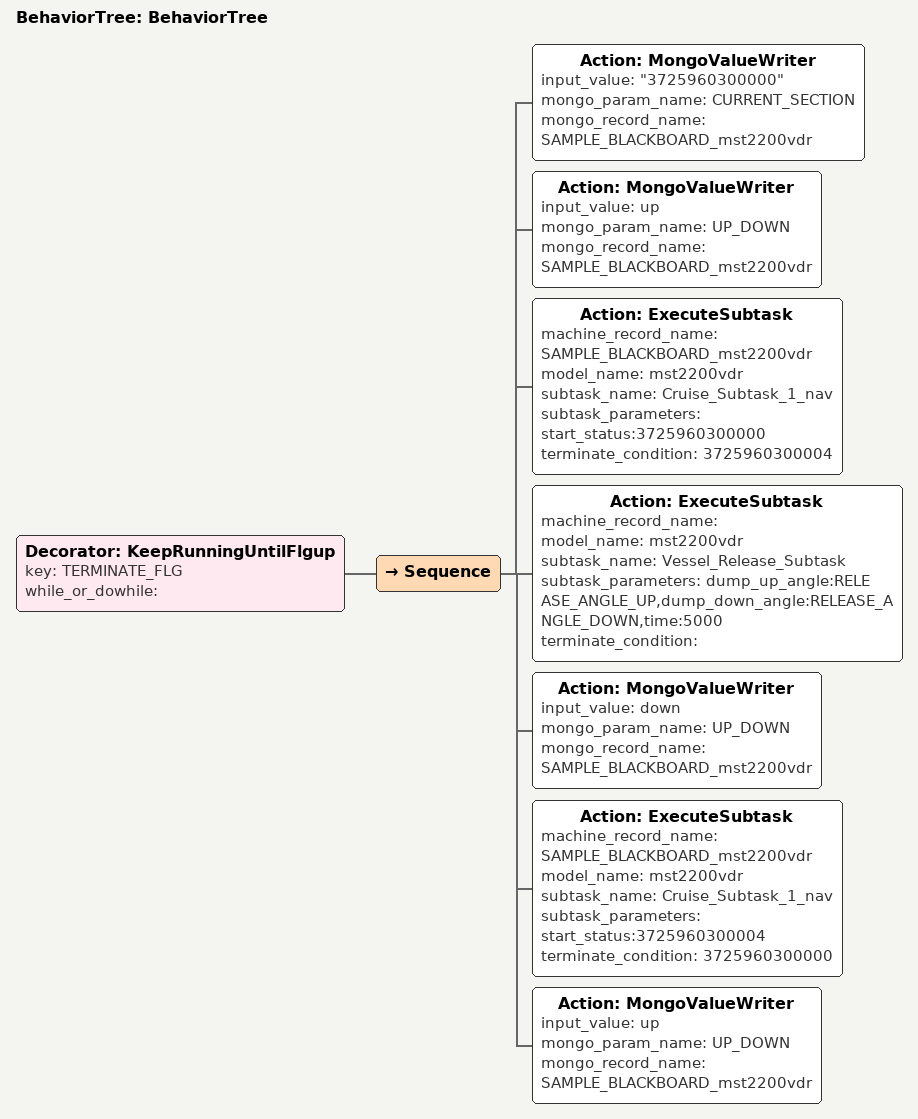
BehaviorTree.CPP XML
<?xml version="1.0"?>
<root main_tree_to_execute="BehaviorTree">
    <BehaviorTree ID="BehaviorTree">
        <Decorator ID="KeepRunningUntilFlgup" key="TERMINATE_FLG" while_or_dowhile="">
            <Sequence>
                <Action ID="MongoValueWriter" input_value="&quot;3725960300000&quot;" mongo_param_name="CURRENT_SECTION" mongo_record_name="SAMPLE_BLACKBOARD_mst2200vdr"/>
                <Action ID="MongoValueWriter" input_value="up" mongo_param_name="UP_DOWN" mongo_record_name="SAMPLE_BLACKBOARD_mst2200vdr"/>
                <Action ID="ExecuteSubtask" machine_record_name="SAMPLE_BLACKBOARD_mst2200vdr" model_name="mst2200vdr" subtask_name="Cruise_Subtask_1_nav" subtask_parameters="start_status:3725960300000" terminate_condition="3725960300004"/>
                <Action ID="ExecuteSubtask" machine_record_name="" model_name="mst2200vdr" subtask_name="Vessel_Release_Subtask" subtask_parameters="dump_up_angle:RELEASE_ANGLE_UP,dump_down_angle:RELEASE_ANGLE_DOWN,time:5000" terminate_condition=""/>
                <Action ID="MongoValueWriter" input_value="down" mongo_param_name="UP_DOWN" mongo_record_name="SAMPLE_BLACKBOARD_mst2200vdr"/>
                <Action ID="ExecuteSubtask" machine_record_name="SAMPLE_BLACKBOARD_mst2200vdr" model_name="mst2200vdr" subtask_name="Cruise_Subtask_1_nav" subtask_parameters="start_status:3725960300004" terminate_condition="3725960300000"/>
                <Action ID="MongoValueWriter" input_value="up" mongo_param_name="UP_DOWN" mongo_record_name="SAMPLE_BLACKBOARD_mst2200vdr"/>
            </Sequence>
        </Decorator>
    </BehaviorTree>
</root>
